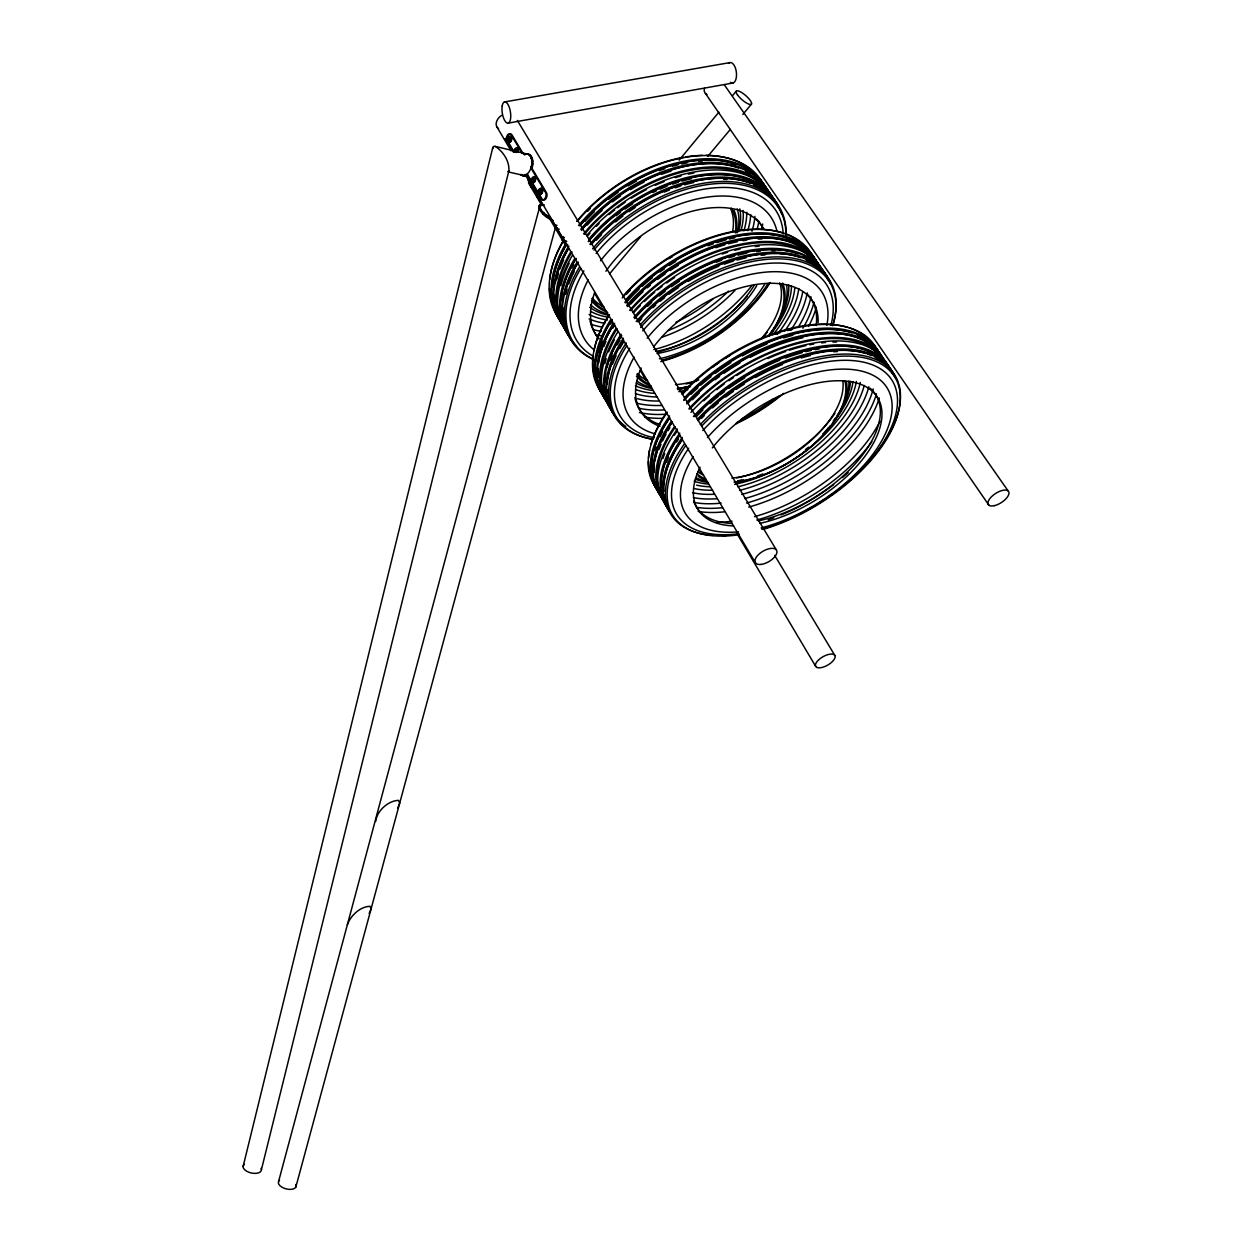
<?xml version="1.0" encoding="UTF-8"?>
<svg xmlns="http://www.w3.org/2000/svg" width="1252" height="1252" viewBox="0 0 1252 1252"><rect width="100%" height="100%" fill="white"/><g stroke="black" fill="none" stroke-linecap="round" stroke-linejoin="round"><path stroke-width="1.5" d="M526.654 174.435L541.193 198.927A4.319 2.614 -77.5 0 0 545.011 198.458L545.512 197.519A4.319 2.614 -77.5 0 0 545.543 192.448L530.911 167.971C533.446 163.042 531.709 151.21 524.04 154.293L524.979 154.528C532.648 151.429 534.385 163.261 531.865 168.191L546.482 192.667A4.319 2.614 -77.5 0 1 545.95 198.661A4.319 2.614 -77.5 0 1 542.147 199.131L527.593 174.654L523.946 175.734L520.613 174.732M510.253 139.097L510.08 139.88M562.32 240.212L563.024 239.195L564.433 240.478L563.729 241.48L562.32 240.212L563.087 238.224M556.561 229.398L555.168 228.114L555.935 226.142M537.765 197.675L540.52 200.179M530.738 186.908L531.505 184.983L530.738 186.908L533.587 188.489M532.648 185.562L532.726 186.595M492.521 148.831L493.789 146.359L495.197 146.374L527.828 154.199M261.418 1169.681L508.891 170.773C509.611 161.305 503.101 151.289 495.197 146.374M243.091 1166.614L492.881 147.188M544.291 204.89L539.941 205.876C539.158 213.09 547.187 218.458 553.29 220.54M278.633 1181.293L539.941 205.876M295.832 1187.068L555.559 227.05M347.367 924.712C350.685 915.619 359.95 906.698 369.903 906.292L371.124 908.811L369.137 913.459M568.987 246.519A4.257 1.878 35.6 0 1 564.089 243.013L549.19 217.879L543.258 213.935L539.534 209.084L539.409 205.438L541.913 203.606L527.953 180.038M538.955 206.643L540.05 204.499M534.009 180.069L534.119 178.582L534.041 180.085M540.222 191.086L541.38 190.648L540.723 192.229M397.588 808.276L399.685 803.221L398.543 800.372C388.089 800.638 376.727 811.093 375.678 821.5M540.88 192.072L541.177 190.805M507.483 138.8L508.453 137.313L510.566 137.861L509.752 141.163L507.639 140.6L507.483 138.8L509.454 137.564M508.735 140.913L509.548 137.626M514.415 152.008L514.259 150.193L516.247 148.941M515.527 152.321L516.34 149.019L517.514 151.069L516.544 152.572M532.35 177.455L534.51 178.034L533.681 181.368L531.521 180.789L531.364 178.958L533.368 177.706M532.663 181.133L533.493 177.8L534.51 178.034M532.116 188.16L532.789 187.143M538.36 190.727L539.362 189.224L541.537 189.819L540.692 193.152L538.517 192.573L538.36 190.727L540.379 189.459M540.504 189.584L540.661 191.431L539.659 192.918L538.517 192.573M539.049 199.851L539.737 198.833M539.409 205.438L541.114 203.732M540.488 204.671L541.913 203.606M539.142 208.223L539.581 205.704M539.534 209.084L539.784 207.269M540.707 211.072L541.349 210.133L540.175 208.145M541.38 211.995L541.349 210.133M543.258 213.935L543.9 212.996L542.006 211.056M545.512 215.751L546.138 214.812L543.9 212.996M547.953 217.285L548.595 216.346L549.831 216.94L564.73 242.074A4.257 1.878 35.6 0 0 567.798 244.876M549.19 217.879L549.831 216.94M555.168 228.114L555.857 227.113M679.194 160.115L718.867 112.179M732.498 95.7L736.207 91.208M609.474 273.953L640.617 236.691M707.912 156.218L730.339 129.394M742.796 114.48L751.529 104.057M540.191 190.554L541.13 190.367M507.968 171.571L508.891 170.773M522.178 175.609L524.885 175.953L527.593 174.654M516.653 149.817L516.622 151.664L516.951 150.021M563.729 238.803L563.932 239.555M508.265 123.103L733.03 82.992M504.415 101.96L729.76 62.631M563.979 237.645A3.02 1.33 35.5 0 0 562.414 239.257L563.87 239.539M555.246 227.16L556.717 227.473M509.032 139.88L510.221 140.161L510.19 138.424M540.661 191.431L541.693 191.666M530.832 186L532.303 186.329M531.521 180.789L533.681 181.368M525.777 175.108L526.716 175.327M508.343 171.931L522.585 175.217M523.946 175.734L524.885 175.953M531.364 178.958L532.538 181.024M533.649 179.646L534.667 179.881M530.911 167.971L531.865 168.191M531.865 163.668L532.82 163.902M531.38 166.579L532.319 166.798M531.881 160.835L532.82 161.07M514.259 150.193L515.276 150.443M516.497 150.835L517.514 151.069M527.64 153.746L528.579 153.98M529.22 154.591L530.159 154.825M529.831 155.326L530.77 155.561M530.989 157.267L531.928 157.486M531.427 158.268L532.366 158.488M509.705 139.426L510.722 139.661M539.362 197.19L540.254 197.628M540.332 198.567L538.986 197.315L540.269 198.27M508.453 137.313L510.566 137.861M507.639 140.6L509.752 141.163M515.229 148.706L517.358 149.27M539.362 189.224L541.537 189.819M539.534 192.808L540.692 193.152M521.552 174.951L523.117 175.812M546.138 214.812L548.595 216.346M724.329 84.839L1008.126 490.94M705.502 93.524L988.845 505.135M517.311 120.411L776.365 549.941M774.659 555.356L834.912 655.547A11.049 4.82 -29.8 0 1 822.408 667.363A11.049 4.82 -29.8 0 1 818.558 659.945A11.049 4.82 -29.8 0 1 834.912 655.547M523.164 153.636L511.958 134.887A4.241 2.488 -77 0 0 508.312 135.482A4.241 2.488 -77 0 0 507.811 141.335L514.306 152.29M522.225 153.417L511.019 134.653A4.241 2.488 -77 0 0 507.389 135.247A4.241 2.488 -77 0 0 506.872 141.116M505.307 138.487L513.367 152.055M497.122 127.297L511.098 150.85M525.058 174.388L755.535 562.962M594.528 293.281L602.494 306.74M640.351 370.608L646.329 380.686M699.132 469.766L701.12 473.115M736.99 533.634L815.678 666.393M541.287 204.53L528.923 183.668A4.163 1.784 34.9 0 1 529.142 181.696M508.5 139.05L508.656 140.85M529.549 182.729A4.163 1.784 34.9 0 1 529.346 181.039M559.253 229.194A3.005 1.315 35.4 0 1 555.246 226.659A3.005 1.315 35.4 0 1 556.983 225.36M566.702 241.433A3.02 1.33 35.5 0 1 562.414 239.257M566.436 241.276A3.02 1.33 35.5 0 1 565.247 241.041M563.916 240.306A3.02 1.33 35.5 0 1 562.179 238.24A3.02 1.33 35.5 0 1 562.962 237.16M563.51 237.223A3.02 1.33 35.5 0 1 564.136 237.41M532.773 187.597A2.958 1.268 34.9 0 1 530.519 185.421A2.958 1.268 34.9 0 1 531.224 184.201M532.929 187.362A2.958 1.268 34.9 0 1 530.676 185.186A2.958 1.268 34.9 0 1 531.38 183.966M540.379 199.616A2.973 1.283 35 0 1 537.452 197.127A2.973 1.283 35 0 1 538.704 195.938M540.535 199.381A2.973 1.283 35 0 1 537.609 196.877A2.973 1.283 35 0 1 538.861 195.703M524.369 154.716A10.845 6.463 -77.2 0 1 531.724 165.139A10.845 6.463 -77.2 0 1 521.067 174.388M261.105 1168.335A9.343 4.914 13 0 1 250.995 1172.921A9.343 4.914 13 0 1 244.359 1164.329M514.588 151.805A3.02 1.784 -77.1 0 1 516.935 147.799A3.02 1.784 -77.1 0 1 517.905 151.993M514.822 151.868A3.02 1.784 -77.1 0 1 517.17 147.846A3.02 1.784 -77.1 0 1 518.14 152.055M728.57 63.367A10.345 4.992 83.1 0 1 736.426 72.726A10.345 4.992 83.1 0 1 730.401 82.335M295.832 1184.517A9.124 4.82 14.8 0 1 286.035 1188.868A9.124 4.82 14.8 0 1 279.54 1180.276M498.515 128.612A10.439 7.246 -34.1 0 1 501.489 115.419M562.837 325.363A122.79 74.776 -33.8 0 1 568.455 248.757M581.46 230.368A122.79 74.776 -33.8 0 1 689.602 165.514A122.79 74.776 -33.8 0 1 770.622 196.251M558.126 314.08A121.366 73.962 -33.8 0 1 556.373 308.962M554.902 301.732A121.366 73.962 -33.8 0 1 554.417 294.69M555.278 283.453A121.366 73.962 -33.8 0 1 568.236 248.913M581.773 229.601A121.366 73.962 -33.8 0 1 738.414 168.018M745.488 171.054A121.366 73.962 -33.8 0 1 750.527 173.95M755.066 177.268A121.366 73.962 -33.8 0 1 760.543 182.542M558.893 316.255A121.241 74.04 -33.8 0 1 556.624 311.466M584.966 221.401A121.241 74.04 -33.8 0 1 594.152 211.901M608.675 199.318A121.241 74.04 -33.8 0 1 618.175 192.323M628.034 185.938A121.241 74.04 -33.8 0 1 636.486 181.102M659.288 170.663A121.241 74.04 -33.8 0 1 664.89 168.66M672.387 166.313A121.241 74.04 -33.8 0 1 677.974 164.841M681.667 163.981A121.241 74.04 -33.8 0 1 687.113 162.901M698.522 161.367A121.241 74.04 -33.8 0 1 702.247 161.101M559.143 316.678A121.194 74.071 -33.8 0 1 556.702 312.014M552.335 287.303A121.194 74.071 -33.8 0 1 566.029 245.173M579.519 225.861A121.194 74.071 -33.8 0 1 735.957 164.388M747.209 296.442A117.297 70.722 -33.6 0 1 658.098 351.953M558.251 317.351A122.414 75.01 -33.9 0 1 563.635 240.619M577.735 220.821A122.414 75.01 -33.9 0 1 685.173 157.376A122.414 75.01 -33.9 0 1 765.301 188.489M563.885 324.941A121.585 73.837 -33.7 0 1 571.961 251.902M584.559 234.234A121.585 73.837 -33.7 0 1 760.856 184.138M596.124 253.467A118.924 71.27 -33.6 0 1 712.138 188.066A118.924 71.27 -33.6 0 1 783.204 234.03M767.977 283.531A118.924 71.27 -33.6 0 1 661.838 360.2M593.495 356.35A118.924 71.27 -33.6 0 1 583.886 270.855M593.933 250.118A122.665 73.586 -33.6 0 1 715.784 183.668A122.665 73.586 -33.6 0 1 785.912 235.392M770.168 282.529A122.665 73.586 -33.6 0 1 660.743 361.609M593.573 359.387A122.665 73.586 -33.6 0 1 580.85 268.351M592.572 248.788A123.651 74.244 -33.6 0 1 715.408 181.79A123.651 74.244 -33.6 0 1 786.115 234.014M769.276 283.093A123.651 74.244 -33.6 0 1 762.828 292.326M760.48 295.362A123.651 74.244 -33.6 0 1 754.267 302.781M753.047 304.142A123.651 74.244 -33.6 0 1 732.514 323.548M731.043 324.753A123.651 74.244 -33.6 0 1 726.504 328.274M723.406 330.575A123.651 74.244 -33.6 0 1 713.843 337.117M710.588 339.167A123.651 74.244 -33.6 0 1 695.627 347.555M678.396 355.239A123.651 74.244 -33.6 0 1 663.67 360.232M594.027 359.778A123.651 74.244 -33.6 0 1 579.379 267.192M591.726 244.03A123.494 74.337 -33.6 0 1 702.795 179.725A123.494 74.337 -33.6 0 1 781.686 214.029M576.421 346.084A123.494 74.337 -33.6 0 1 578.346 262.278M564.84 328.838A122.946 74.666 -33.7 0 1 570.536 252.294M583.588 233.889A122.946 74.666 -33.7 0 1 691.902 168.973A122.946 74.666 -33.7 0 1 772.938 199.616M743.109 210.461A96.122 59.047 -33.9 0 1 741.106 230.196M607.893 317.194A96.122 59.047 -33.9 0 1 590.584 311.31M562.226 324.268A122.743 74.807 -33.8 0 1 567.798 247.661M580.803 229.257A122.743 74.807 -33.8 0 1 688.882 164.419A122.743 74.807 -33.8 0 1 769.902 195.202M558.611 318.446A122.618 74.885 -33.8 0 1 566.233 245.016M580.38 225.203A122.618 74.885 -33.8 0 1 688.021 161.68A122.618 74.885 -33.8 0 1 768.18 192.683M563.51 316.678A122.054 73.539 -33.6 0 1 563.071 307.851M564.699 294.627A122.054 73.539 -33.6 0 1 578.158 262.325M590.85 244.656A122.054 73.539 -33.6 0 1 726.363 178.379M728.335 178.504A122.054 73.539 -33.6 0 1 749.948 183.183M753.626 184.733A122.054 73.539 -33.6 0 1 764.988 191.744M568.627 335.912A123.432 74.369 -33.6 0 1 576.734 262.717M589.88 244.328A123.432 74.369 -33.6 0 1 698.679 179.224A123.432 74.369 -33.6 0 1 779.761 209.569M567.109 333.282A123.306 74.447 -33.7 0 1 576.092 258.491M588.268 241.652A123.306 74.447 -33.7 0 1 696.941 176.595A123.306 74.447 -33.7 0 1 778.024 207.018M567.751 333.439A123.103 74.588 -33.7 0 1 572.383 255.392M586.64 235.579A123.103 74.588 -33.7 0 1 694.766 171.868A123.103 74.588 -33.7 0 1 774.972 202.574M730.652 208.521A82.71 50.675 -33.9 0 1 732.592 231.542M603.84 306.912A82.71 50.675 -33.9 0 1 592.415 298.101M600.537 260.76A111.381 66.622 -33.5 0 1 704.438 197.55A111.381 66.622 -33.5 0 1 777.007 231.542M764.769 284.126A111.381 66.622 -33.5 0 1 659.413 358.776M594.434 350.137A111.381 66.622 -33.5 0 1 588.205 279.822M556.983 279.04A121.413 73.931 -33.8 0 1 558.329 273.969M560.035 268.789A121.413 73.931 -33.8 0 1 563.635 260.04M587.219 225.141A121.413 73.931 -33.8 0 1 602.071 210.446M612.541 201.838A121.413 73.931 -33.8 0 1 620.507 196.048M630.382 189.662A121.413 73.931 -33.8 0 1 644.044 182.088M661.682 174.357A121.413 73.931 -33.8 0 1 671.041 171.133M568.596 335.395A123.259 74.478 -33.7 0 1 574.48 258.945M588.784 239.132A123.259 74.478 -33.7 0 1 697.067 175.343A123.259 74.478 -33.7 0 1 777.289 205.954M556.373 312.562A121.35 74.416 -33.9 0 1 550.238 295.675M549.957 293.829A121.35 74.416 -33.9 0 1 549.503 288.57M549.784 279.306A121.35 74.416 -33.9 0 1 563.165 240.807M576.656 221.432A121.35 74.416 -33.9 0 1 683.655 157.267M685.564 156.938A121.35 74.416 -33.9 0 1 702.497 155.358M706.097 155.326A121.35 74.416 -33.9 0 1 752.749 171.68M737.24 208.787A88.876 54.446 -33.9 0 1 737.459 232.715M607.11 313.861A88.876 54.446 -33.9 0 1 590.678 304.925M739.807 208.912A92.21 56.575 -33.9 0 1 739.087 230.024M608.91 315.379A92.21 56.575 -33.9 0 1 589.755 307.272M754.408 285.065A99.174 59.329 -33.5 0 1 655.735 351.405M598.847 338.259A99.174 59.329 -33.5 0 1 594.309 332.062M593.495 330.559A99.174 59.329 -33.5 0 1 590.036 320.575M756.411 218.975A99.174 59.329 -33.5 0 1 763.391 229.006M756.756 285.644A99.252 59.267 -33.5 0 1 657.034 353.549M598.863 338.995A99.252 59.267 -33.5 0 1 594.653 292.624M605.921 271.246A99.252 59.267 -33.5 0 1 691.636 211.353A99.252 59.267 -33.5 0 1 763.861 229.21M565.732 294.079A122.101 73.508 -33.6 0 1 567.093 289.009M568.831 283.844A122.101 73.508 -33.6 0 1 574.214 271.621M596.359 240.212A122.101 73.508 -33.6 0 1 601.555 234.719M615.577 221.886A122.101 73.508 -33.6 0 1 622.839 216.142M628.911 211.745A122.101 73.508 -33.6 0 1 635.124 207.582M664.186 192.135A122.101 73.508 -33.6 0 1 669.476 189.96M675.094 187.878A122.101 73.508 -33.6 0 1 680.744 185.985M684.515 184.858A122.101 73.508 -33.6 0 1 693.858 182.479M723.625 179.318A122.101 73.508 -33.6 0 1 727.099 179.459M731.387 208.239A83.117 50.784 -33.8 0 1 735.331 232.809M605.639 310.465A83.117 50.784 -33.8 0 1 591.93 298.586M560.113 320.59A122.571 74.917 -33.8 0 1 565.575 243.921M578.549 225.516A122.571 74.917 -33.8 0 1 686.456 160.757A122.571 74.917 -33.8 0 1 767.46 191.634M564.527 325.238A121.882 73.649 -33.7 0 1 562.805 320.136M561.35 312.922A121.882 73.649 -33.7 0 1 561.021 309.479M561.099 300.386A121.882 73.649 -33.7 0 1 562.508 290.855M562.884 289.196A121.882 73.649 -33.7 0 1 575.92 258.554M588.565 240.885A121.882 73.649 -33.7 0 1 756.333 183.809M761.044 186.971A121.882 73.649 -33.7 0 1 765.222 190.523M571.992 267.834A121.929 73.618 -33.7 0 1 573.713 264.579M616.094 215.782A121.929 73.618 -33.7 0 1 620.491 212.37M625.03 209.053A121.929 73.618 -33.7 0 1 632.761 203.826M652.949 192.417A121.929 73.618 -33.7 0 1 656.486 190.742M660.007 189.146A121.929 73.618 -33.7 0 1 667.05 186.219M672.653 184.138A121.929 73.618 -33.7 0 1 678.318 182.26M682.074 181.133A121.929 73.618 -33.7 0 1 691.401 178.754M762.687 223.998A114.824 70.237 -33.8 0 1 761.592 229.398M712.983 298.962A114.824 70.237 -33.8 0 1 675.986 322.265M600.741 335.708A114.824 70.237 -33.8 0 1 595.545 334.581M728.507 291.137A116.608 71.145 -33.8 0 1 667.676 330.747M758.806 221.135A112.101 68.703 -33.9 0 1 757.257 228.803M601.148 331.373A112.101 68.703 -33.9 0 1 593.808 329.714M754.925 216.408A108.611 66.669 -33.9 0 1 751.967 231.229M601.68 327.007A108.611 66.669 -33.9 0 1 590.881 324.19M750.715 214.624A104.605 64.259 -33.9 0 1 747.788 230.634M604.732 323.282A104.605 64.259 -33.9 0 1 589.113 318.9M746.755 212.277A100.348 61.661 -33.9 0 1 743.907 230.9M607.423 320.011A100.348 61.661 -33.9 0 1 589.113 314.502M734.095 210.367A84.635 51.739 -33.8 0 1 736.223 232.794M607.705 312.452A84.635 51.739 -33.8 0 1 591.445 300.48M751.748 285.675A117.719 71.161 -33.7 0 1 653.81 349.59M734.924 290.448A117.328 71.395 -33.8 0 1 662.214 337.117M560.833 285.659A121.726 73.743 -33.7 0 1 569.237 263.186M587.595 235.939A121.726 73.743 -33.7 0 1 590.005 233.154M596.406 226.283A121.726 73.743 -33.7 0 1 599.113 223.592M608.973 214.624A121.726 73.743 -33.7 0 1 614.669 209.992M617.612 207.722A121.726 73.743 -33.7 0 1 625.186 202.276M631.399 198.192A121.726 73.743 -33.7 0 1 646.501 189.553M655.281 185.312A121.726 73.743 -33.7 0 1 664.061 181.618M675.313 177.659A121.726 73.743 -33.7 0 1 680.947 176.016M688.381 174.169A121.726 73.743 -33.7 0 1 693.843 173.073M587.626 211.259A117.547 72.131 -33.9 0 1 590.365 208.474M706.973 94.51A10.282 6.604 -38.2 0 1 704.422 88.25M605.858 400.358A126.311 72.459 -33 0 1 614.638 323.407M627.377 306.584A126.311 72.459 -33 0 1 739.103 240.353A126.311 72.459 -33 0 1 820.467 268.867M598.44 352.704A124.715 71.771 -33.1 0 1 602.212 340.888M610.522 324.174A124.715 71.771 -33.1 0 1 612.416 321.107M625.953 302.921A124.715 71.771 -33.1 0 1 639.146 289.134M642.026 286.458A124.715 71.771 -33.1 0 1 652.276 277.741M659.835 271.997A124.715 71.771 -33.1 0 1 664.53 268.679M669.304 265.502A124.715 71.771 -33.1 0 1 675.751 261.48M707.85 245.783A124.715 71.771 -33.1 0 1 713.264 243.811M716.88 242.591A124.715 71.771 -33.1 0 1 725.894 239.93M729.462 239.022A124.715 71.771 -33.1 0 1 734.736 237.849M601.163 389.888A124.668 71.802 -33.1 0 1 595.795 368.182M596.124 360.952A124.668 71.802 -33.1 0 1 611.712 319.933M625.264 301.763A124.668 71.802 -33.1 0 1 801.139 245.517M782.641 283.062A87.061 50.158 -33.1 0 1 769.464 335.614A98.861 57.263 -33.1 0 0 791.499 286.098M689.836 386.978A87.061 50.158 -33.1 0 1 678.521 388.777M651.447 386.164A87.061 50.158 -33.1 0 1 636.439 376.242M786.522 284.72A91.427 52.803 -33.1 0 1 769.526 334.675M687.192 387.009A91.427 52.803 -33.1 0 1 677.269 388.683M650.664 387.306A91.427 52.803 -33.1 0 1 636.971 381.093M600.991 391.876A125.92 72.726 -33.1 0 1 609.521 314.784M622.181 297.96A125.92 72.726 -33.1 0 1 732.076 232.168A125.92 72.726 -33.1 0 1 814.097 258.882M606.187 398.621A125.075 71.52 -33 0 1 616.986 328.822M630.601 310.637A125.075 71.52 -33 0 1 811.124 257.474M642.761 330.857A122.367 68.938 -32.8 0 1 773.517 263.077A122.367 68.938 -32.8 0 1 830.921 325.254M778.259 396.821A122.367 68.938 -32.8 0 1 736.458 422.785M654.42 437.699A122.367 68.938 -32.8 0 1 629.819 348.228M640.57 327.508A126.217 71.192 -32.8 0 1 776.193 258.867A126.217 71.192 -32.8 0 1 833.003 325.129M783.689 393.363A126.217 71.192 -32.8 0 1 736.16 423.755M653.043 439.389A126.217 71.192 -32.8 0 1 626.751 345.74M640.257 324.878A127.219 71.818 -32.8 0 1 777.664 256.91A127.219 71.818 -32.8 0 1 832.596 325.708M778.963 396.305A127.219 71.818 -32.8 0 1 771.608 401.876M768.572 404.052A127.219 71.818 -32.8 0 1 765.488 406.18M760.809 409.263A127.219 71.818 -32.8 0 1 756.083 412.221M752.906 414.099A127.219 71.818 -32.8 0 1 749.525 416.04M746.082 417.933A127.219 71.818 -32.8 0 1 737.35 422.393M651.822 438.982A127.219 71.818 -32.8 0 1 626.25 342.97M625.812 426.462A127.062 71.943 -32.9 0 1 623.12 340.967M638.113 321.326A127.062 71.943 -32.9 0 1 750.277 255.924A127.062 71.943 -32.9 0 1 830.905 284.094M604.309 395.397A124.856 71.677 -33 0 1 601.774 390.421M598.378 377.243A124.856 71.677 -33 0 1 598.127 368.558M598.628 363.033A124.856 71.677 -33 0 1 614.075 323.908M627.643 305.723A124.856 71.677 -33 0 1 803.753 249.336M605.905 400.937A126.483 72.334 -33 0 1 615.859 328.713M629.631 310.324A126.483 72.334 -33 0 1 741.544 244.03A126.483 72.334 -33 0 1 822.908 272.435M606.328 400.703A126.264 72.491 -33 0 1 612.948 323.798M626.673 305.41A126.264 72.491 -33 0 1 738.351 239.21A126.264 72.491 -33 0 1 819.7 267.756M603.62 396.461A126.139 72.585 -33.1 0 1 612.275 319.448M624.983 302.608A126.139 72.585 -33.1 0 1 736.536 236.456A126.139 72.585 -33.1 0 1 817.869 265.095M607.486 393.081A125.576 71.176 -32.9 0 1 607.251 389.701M607.283 384.427A125.576 71.176 -32.9 0 1 623.543 339.871M637.284 321.717A125.576 71.176 -32.9 0 1 776.929 253.467M778.916 253.561A125.576 71.176 -32.9 0 1 800.717 257.677M806.178 259.931A125.576 71.176 -32.9 0 1 817.087 266.911M614.2 414.913A127 71.974 -32.9 0 1 623.433 338.228M636.235 321.482A127 71.974 -32.9 0 1 748.696 254.923A127 71.974 -32.9 0 1 830.139 282.983M612.604 412.127A126.875 72.068 -32.9 0 1 621.743 335.395M634.592 318.571A126.875 72.068 -32.9 0 1 746.896 252.121A126.875 72.068 -32.9 0 1 828.292 280.276M610.96 408.762A126.64 72.225 -33 0 1 617.799 331.999M632.855 312.202A126.64 72.225 -33 0 1 744.549 247.098A126.64 72.225 -33 0 1 825.052 275.565M779.683 282.811A85.073 49.125 -33.1 0 1 760.668 339.417M698.788 379.982A85.073 49.125 -33.1 0 1 675.532 384.661M647.534 380.577A85.073 49.125 -33.1 0 1 637.409 373.534M647.174 338.15A114.621 64.431 -32.8 0 1 767.742 271.966A114.621 64.431 -32.8 0 1 826.852 325.285M773.548 399.012A114.621 64.431 -32.8 0 1 741.294 419.138M655.093 433.865A114.621 64.431 -32.8 0 1 634.091 357.149M603.855 346.569A124.903 71.646 -33 0 1 605.968 341.389M612.87 328.149A124.903 71.646 -33 0 1 614.763 325.066M630.82 304.095A124.903 71.646 -33 0 1 643.012 291.763M647.394 287.819A124.903 71.646 -33 0 1 650.383 285.253M657.707 279.368A124.903 71.646 -33 0 1 665.422 273.734M670.18 270.495A124.903 71.646 -33 0 1 678.24 265.424M715.815 247.724A124.903 71.646 -33 0 1 724.861 244.829M728.461 243.827A124.903 71.646 -33 0 1 737.318 241.746M742.952 240.697A124.903 71.646 -33 0 1 746.849 240.102M758.242 239.069A124.903 71.646 -33 0 1 761.889 238.96M609.88 407.87A126.812 72.115 -32.9 0 1 621.055 334.206M633.888 317.382A126.812 72.115 -32.9 0 1 746.129 250.963A126.812 72.115 -32.9 0 1 827.525 279.149M599.16 387.134A124.824 72.162 -33.1 0 1 593.417 370.874M593.151 368.87A124.824 72.162 -33.1 0 1 593.151 356.46M593.964 350.826A124.824 72.162 -33.1 0 1 608.691 315.301M623.449 295.675A124.824 72.162 -33.1 0 1 783.157 233.107M784.785 233.67A124.824 72.162 -33.1 0 1 801.217 243.107M808.792 251.636A124.824 72.162 -33.1 0 1 810.795 254.923M788.666 284.908A94.839 54.869 -33.1 0 1 770.027 333.611M688.71 386.367A94.839 54.869 -33.1 0 1 677.739 388.543M652.339 388.589A94.839 54.869 -33.1 0 1 636.282 383.065M626.595 294.11A120.912 69.956 -33.1 0 1 630.335 290.057M669.084 258.663A120.912 69.956 -33.1 0 1 672.402 256.644M806.836 293.672A102.038 57.373 -32.8 0 1 816.132 325.598M660.399 424.663A102.038 57.373 -32.8 0 1 634.858 397.51M653.56 346.976A102.132 57.31 -32.8 0 1 756.678 284.392A102.132 57.31 -32.8 0 1 818.104 322.703M659.96 426.353A102.132 57.31 -32.8 0 1 641.134 367.978M612.557 364.238A125.638 71.129 -32.9 0 1 616.125 355.631M619.677 348.698A125.638 71.129 -32.9 0 1 623.277 342.594M639.224 321.498A125.638 71.129 -32.9 0 1 641.76 318.697M652.793 307.742A125.638 71.129 -32.9 0 1 655.719 305.097M660.227 301.231A125.638 71.129 -32.9 0 1 664.609 297.663M669.147 294.173A125.638 71.129 -32.9 0 1 678.568 287.49M688.303 281.34A125.638 71.129 -32.9 0 1 718.836 266.238M724.266 264.172A125.638 71.129 -32.9 0 1 733.375 261.136M737.005 260.087A125.638 71.129 -32.9 0 1 745.942 257.834M761.138 255.298A125.638 71.129 -32.9 0 1 764.956 254.939M781.624 284.392A85.496 49.235 -33.1 0 1 768.697 335.99M690.462 386.445A85.496 49.235 -33.1 0 1 677.551 388.37M649.428 384.301A85.496 49.235 -33.1 0 1 636.892 374.458M600.882 392.189A126.076 72.616 -33.1 0 1 610.585 319.839M625.515 300.026A126.076 72.616 -33.1 0 1 736.645 235.141A126.076 72.616 -33.1 0 1 817.102 263.984M610.162 405.57A125.403 71.301 -32.9 0 1 606.657 396.821M604.919 382.22A125.403 71.301 -32.9 0 1 605.796 373.08M606.985 367.399A125.403 71.301 -32.9 0 1 621.164 335.865M634.858 317.695A125.403 71.301 -32.9 0 1 798.072 253.796M803.549 256.05A125.403 71.301 -32.9 0 1 814.457 263.061M610.209 360.232A125.45 71.254 -32.9 0 1 612.228 355.083M617.314 344.676A125.45 71.254 -32.9 0 1 619.943 340.121M647.456 306.411A125.45 71.254 -32.9 0 1 651.791 302.389M659.194 296.02A125.45 71.254 -32.9 0 1 665.125 291.325M671.307 286.771A125.45 71.254 -32.9 0 1 679.288 281.371M716.269 262.263A125.45 71.254 -32.9 0 1 721.7 260.213M728.961 257.74A125.45 71.254 -32.9 0 1 734.408 256.128M738.007 255.158A125.45 71.254 -32.9 0 1 746.834 253.17M756.584 251.589A125.45 71.254 -32.9 0 1 760.433 251.167M771.545 250.635A125.45 71.254 -32.9 0 1 775.066 250.697M807.211 292.874A115.309 66.622 -33.1 0 1 790.763 330.184M661.838 405.413A115.309 66.622 -33.1 0 1 636.736 403.175M794.848 287.631A103.212 59.814 -33.1 0 1 772.891 334.863M687.771 389.669A103.212 59.814 -33.1 0 1 678.787 391.673M654.561 393.363A103.212 59.814 -33.1 0 1 635.719 389.513M689.085 387.212A98.861 57.263 -33.1 0 1 677.77 389.638M653.043 390.514A98.861 57.263 -33.1 0 1 635.39 385.694M816.335 307.288A120.693 69.189 -33 0 1 808.542 326.428M661.917 418.356A120.693 69.189 -33 0 1 644.686 417.104M814.019 302.17A119.957 68.97 -33 0 1 802.955 328.18M667.05 414.13A119.957 68.97 -33 0 1 639.428 412.518M811.014 296.802A118.111 68.093 -33.1 0 1 798.557 326.725M664.358 409.873A118.111 68.093 -33.1 0 1 638.489 408.136M798.776 288.57A107.594 62.334 -33.1 0 1 777.242 334.378M657.269 396.947A107.594 62.334 -33.1 0 1 635.515 393.629M767.132 332.453A93.368 54.102 -33.1 0 1 761.952 338.556M696.503 381.031A93.368 54.102 -33.1 0 1 686.049 383.957M802.767 291.732A111.71 64.65 -33.1 0 1 784.816 330.888M658.38 401.031A111.71 64.65 -33.1 0 1 637.503 398.715M604.81 363.659A125.231 71.427 -33 0 1 606.203 358.682M608.628 351.875A125.231 71.427 -33 0 1 614.388 339.746M633.809 312.53A125.231 71.427 -33 0 1 640.304 305.582M644.451 301.466A125.231 71.427 -33 0 1 654.702 292.279M657.597 289.901A125.231 71.427 -33 0 1 662.073 286.395M666.674 282.968A125.231 71.427 -33 0 1 674.578 277.506M722.154 254.046A125.231 71.427 -33 0 1 727.6 252.309M734.814 250.29A125.231 71.427 -33 0 1 740.135 249.023M755.285 246.519A125.231 71.427 -33 0 1 759.103 246.175M661.025 496.59A130.865 69.095 -32.2 0 1 671.776 423.051M687.645 403.457A130.865 69.095 -32.2 0 1 803.674 336.6A130.865 69.095 -32.2 0 1 884.475 362.172M654.984 450.031A129.206 68.484 -32.2 0 1 655.985 446.792M660.039 436.713A129.206 68.484 -32.2 0 1 662.621 431.58M691.135 394.192A129.206 68.484 -32.2 0 1 697.943 387.697M700.791 385.147A129.206 68.484 -32.2 0 1 710.98 376.68M715.377 373.315A129.206 68.484 -32.2 0 1 730.855 362.673M742.342 355.865A129.206 68.484 -32.2 0 1 766.944 343.971M783.611 337.915A129.206 68.484 -32.2 0 1 792.845 335.27M651.666 468.232A129.144 68.516 -32.2 0 1 669.648 417.589M684.062 399.545A129.144 68.516 -32.2 0 1 851.923 332.829M857.385 334.894A129.144 68.516 -32.2 0 1 865.429 339.37M848.105 472.567A123.447 64.118 -32 0 1 842.455 477.528M833.629 484.634A123.447 64.118 -32 0 1 781.029 514.963M773.752 517.796A123.447 64.118 -32 0 1 768.274 519.721M871.846 441.69A125.059 65.167 -32.1 0 1 756.818 520.034M846.477 381.75A90.175 47.858 -32.2 0 1 734.955 482.364M705.815 480.095A90.175 47.858 -32.2 0 1 698.131 476.276M848.95 381.14A94.698 50.409 -32.3 0 1 836.211 417.526M828.042 428.215A94.698 50.409 -32.3 0 1 822.642 434.162M808.51 447.152A94.698 50.409 -32.3 0 1 805.459 449.578M762.938 473.929A94.698 50.409 -32.3 0 1 757.632 475.917M743.625 480.048A94.698 50.409 -32.3 0 1 738.07 481.222M706.488 481.457A94.698 50.409 -32.3 0 1 695.815 477.622M655.813 487.498A130.427 69.439 -32.3 0 1 667.347 412.221M682.043 394.177A130.427 69.439 -32.3 0 1 797.634 327.476A130.427 69.439 -32.3 0 1 878.434 353.346M662.558 496.856A129.582 68.187 -32.2 0 1 675.313 427.135M689.821 409.107A129.582 68.187 -32.2 0 1 875.774 351.765M702.826 430.531A126.812 65.573 -32 0 1 892.426 380.937A126.812 65.573 -32 0 1 761.545 529.08M738.962 533.728A126.812 65.573 -32 0 1 688.694 448.216M701.809 425.962A130.803 67.718 -32 0 1 895.039 377.415A130.803 67.718 -32 0 1 763.329 529.346M738.774 534.807A130.803 67.718 -32 0 1 685.846 445.368M898.764 383.894A131.836 68.328 -32 0 1 868.841 461.612M864.96 465.791A131.836 68.328 -32 0 1 844.38 484.774M832.298 493.977A131.836 68.328 -32 0 1 829.153 496.199M824.348 499.454A131.836 68.328 -32 0 1 817.838 503.601M811.265 507.529A131.836 68.328 -32 0 1 799.512 513.883M771.529 525.856A131.836 68.328 -32 0 1 762.468 528.813M735.143 534.651A131.836 68.328 -32 0 1 731.591 535.042M726.395 535.449A131.836 68.328 -32 0 1 722.498 535.606M713.03 535.387A131.836 68.328 -32 0 1 684.249 444.084M700.337 424.522A131.836 68.328 -32 0 1 817.368 357.29A131.836 68.328 -32 0 1 898.2 382.157M668.725 510.519A131.663 68.469 -32 0 1 681.98 440.266M698.037 420.688A131.663 68.469 -32 0 1 814.88 353.534A131.663 68.469 -32 0 1 895.696 378.527M658.708 490.142A129.347 68.375 -32.2 0 1 655.422 481.723M654.092 472.458A129.347 68.375 -32.2 0 1 654.342 464.993M654.874 461.08A129.347 68.375 -32.2 0 1 672.183 421.846M686.628 403.817A129.347 68.375 -32.2 0 1 871.016 345.583M663.294 500.534A131.053 68.954 -32.2 0 1 674.171 427.073M688.835 408.825A131.053 68.954 -32.2 0 1 805.443 340.747A131.053 68.954 -32.2 0 1 887.105 365.991M661.432 496.762A130.803 69.142 -32.2 0 1 671.041 421.783M686.878 402.189A130.803 69.142 -32.2 0 1 802.861 335.364A130.803 69.142 -32.2 0 1 883.662 360.967M656.643 489.438A130.662 69.251 -32.2 0 1 669.241 418.778M683.827 400.515A130.662 69.251 -32.2 0 1 800.044 332.578A130.662 69.251 -32.2 0 1 881.69 358.103M665.657 500.44A130.13 67.749 -32.1 0 1 664.421 495.01M663.983 491.238A130.13 67.749 -32.1 0 1 682.387 439.045M698.24 419.702A130.13 67.749 -32.1 0 1 866.071 353.565M867.933 354.191A130.13 67.749 -32.1 0 1 871.533 355.599M874.913 357.211A130.13 67.749 -32.1 0 1 882.316 362.078M669.992 512.193A131.601 68.516 -32.1 0 1 682.324 437.449M697.27 419.404A131.601 68.516 -32.1 0 1 814.05 352.281A131.601 68.516 -32.1 0 1 894.867 377.306M666.299 506.277A131.46 68.625 -32.1 0 1 679.429 435.931M695.423 416.353A131.46 68.625 -32.1 0 1 812.063 349.277A131.46 68.625 -32.1 0 1 892.879 374.411M666.393 505.401A131.21 68.829 -32.1 0 1 677.348 429.06M690.963 412.362A131.21 68.829 -32.1 0 1 807.759 344.222A131.21 68.829 -32.1 0 1 889.405 369.356M707.411 437.59A118.784 61.254 -32 0 1 843.112 369.105A118.784 61.254 -32 0 1 883.662 437.214A118.784 61.254 -32 0 1 761.169 527.89M738.492 531.85A118.784 61.254 -32 0 1 693.154 456.683M659.037 449.39A129.394 68.328 -32.2 0 1 661.009 444.382M662.543 440.986A129.394 68.328 -32.2 0 1 666.064 434.115M668.036 430.688A129.394 68.328 -32.2 0 1 669.898 427.683M692.419 399.779A129.394 68.328 -32.2 0 1 699.148 393.253M715.064 379.81A129.394 68.328 -32.2 0 1 719.524 376.461M724.11 373.19A129.394 68.328 -32.2 0 1 739.916 363.049M750.261 357.29A129.394 68.328 -32.2 0 1 802.814 337.774M667.566 507.968A131.397 68.672 -32.1 0 1 679.758 433.129M693.405 416.431A131.397 68.672 -32.1 0 1 810.388 348.212A131.397 68.672 -32.1 0 1 892.05 373.206M654.06 482.803A129.3 68.907 -32.3 0 1 648.458 461.628M648.567 457.872A129.3 68.907 -32.3 0 1 649.585 450.016M651.056 443.928A129.3 68.907 -32.3 0 1 666.408 412.612M682.027 393.175A129.3 68.907 -32.3 0 1 847.291 327.257M848.919 327.758A129.3 68.907 -32.3 0 1 866.541 337.617M682.856 393.989A125.247 66.81 -32.3 0 1 687.99 388.558M712.748 367.118A125.247 66.81 -32.3 0 1 718.977 362.642M725.362 358.369A125.247 66.81 -32.3 0 1 730.229 355.302M774.769 334.315A125.247 66.81 -32.3 0 1 780.184 332.594M787.32 330.591A125.247 66.81 -32.3 0 1 792.563 329.339M842.909 381.312A88.125 46.903 -32.2 0 1 731.872 478.123M703.561 475.009A88.125 46.903 -32.2 0 1 697.693 471.894M845.006 381.234A88.548 46.981 -32.2 0 1 814.332 443.552A88.548 46.981 -32.2 0 1 734.016 482.067M705.596 478.984A88.548 46.981 -32.2 0 1 696.832 473.679M870.093 388.261A105.747 54.54 -32 0 1 858.215 460.376A105.747 54.54 -32 0 1 758.305 520.91M732.06 523.461A105.747 54.54 -32 0 1 696.816 507.529M695.893 506.027A105.747 54.54 -32 0 1 693.671 501.176M834.99 413.223A96.701 51.676 -32.3 0 1 736.755 477.888M712.325 447.934A105.841 54.462 -32 0 1 835.381 380.811A105.841 54.462 -32 0 1 873.974 442.144A105.841 54.462 -32 0 1 759.776 523.352M733.515 525.918A105.841 54.462 -32 0 1 700.04 467.215M701.543 418.325A130.192 67.702 -32 0 1 704.172 415.695M712.498 407.902A130.192 67.702 -32 0 1 718.351 402.878M725.706 397.025A130.192 67.702 -32 0 1 733.281 391.453M736.379 389.294A130.192 67.702 -32 0 1 744.314 384.098M755.629 377.4A130.192 67.702 -32 0 1 782.469 364.535M801.233 357.978A130.192 67.702 -32 0 1 810.42 355.521M833.722 351.765A130.192 67.702 -32 0 1 837.463 351.546M660.227 493.961A130.615 69.298 -32.2 0 1 669.585 415.977M684.312 397.933A130.615 69.298 -32.2 0 1 800.075 331.17A130.615 69.298 -32.2 0 1 880.876 356.914M661.525 486.965A129.926 67.905 -32.1 0 1 679.82 434.726M694.39 416.697A129.926 67.905 -32.1 0 1 872.065 353.048M875.226 354.864A129.926 67.905 -32.1 0 1 880.751 359.027M666.518 462.238A129.989 67.858 -32.1 0 1 668.521 457.23M676.565 442.066A129.989 67.858 -32.1 0 1 678.506 439.045M696.394 416.65A129.989 67.858 -32.1 0 1 702.888 410.046M709.853 403.582A129.989 67.858 -32.1 0 1 718.679 396.117M720.119 394.975A129.989 67.858 -32.1 0 1 724.517 391.579M729.055 388.23A129.989 67.858 -32.1 0 1 744.815 377.807M759.526 369.528A129.989 67.858 -32.1 0 1 779.699 360.247M785.317 358.088A129.989 67.858 -32.1 0 1 802.141 352.673M805.803 351.718A129.989 67.858 -32.1 0 1 811.202 350.45M815.224 349.637A129.989 67.858 -32.1 0 1 819.215 348.932M873.223 388.934A122.352 64.979 -32.2 0 1 744.799 498.562M721.105 503.132A122.352 64.979 -32.2 0 1 693.514 502.381M876.478 393.817A124.261 65.793 -32.2 0 1 746.583 503.038M722.529 507.702A124.261 65.793 -32.2 0 1 696.284 507.295M868.857 386.743A119.441 63.602 -32.3 0 1 741.763 494.415M717.146 498.687A119.441 63.602 -32.3 0 1 693.373 497.623M864.224 385.459A115.716 61.739 -32.3 0 1 739.525 490.377M713.671 494.29A115.716 61.739 -32.3 0 1 692.528 492.693M860.296 382.423A111.444 59.533 -32.3 0 1 737.788 486.793M712.591 490.205A111.444 59.533 -32.3 0 1 694.187 488.562M856.384 381.469A106.889 57.122 -32.3 0 1 734.627 484.368M710.494 486.778A106.889 57.122 -32.3 0 1 696.597 485.166M853.019 381.657A102.398 54.697 -32.3 0 1 834.004 421.345M830.264 425.868A102.398 54.697 -32.3 0 1 827.635 428.826M743.125 480.361A102.398 54.697 -32.3 0 1 736.035 482.02M708.538 484.086A102.398 54.697 -32.3 0 1 694.156 481.253M850.577 381.281A98.235 52.396 -32.3 0 1 837.4 415.241M835.366 418.137A98.235 52.396 -32.3 0 1 833.206 421.048M741.466 480.017A98.235 52.396 -32.3 0 1 737.631 480.862M707.99 482.396A98.235 52.396 -32.3 0 1 695.298 479.125M880.031 421.282A125.482 65.62 -32.1 0 1 754.471 516.669M732.076 521.223A125.482 65.62 -32.1 0 1 717.083 522.162M879.28 397.98A125.044 65.965 -32.2 0 1 748.696 507.091M724.532 511.802A125.044 65.965 -32.2 0 1 698.147 511.426M662.856 458.576A129.754 68.046 -32.1 0 1 664.718 453.6M674.374 435.242A129.754 68.046 -32.1 0 1 676.362 432.206M703.765 400.828A129.754 68.046 -32.1 0 1 709.477 395.726M716.833 389.654A129.754 68.046 -32.1 0 1 724.219 384.02M728.82 380.749A129.754 68.046 -32.1 0 1 733.515 377.556M736.677 375.49A129.754 68.046 -32.1 0 1 744.674 370.576M767.914 358.541A129.754 68.046 -32.1 0 1 785.646 351.468M789.386 350.2A129.754 68.046 -32.1 0 1 805.959 345.615M809.747 344.801A129.754 68.046 -32.1 0 1 813.753 344.05M821.641 342.892A129.754 68.046 -32.1 0 1 825.506 342.485M832.971 342.062A129.754 68.046 -32.1 0 1 836.539 342.015M541.74 193.262A3.067 1.847 -77.5 0 0 541.318 188.348A3.067 1.847 -77.5 0 0 538.657 192.339A3.067 1.847 -77.5 0 0 541.74 193.262M541.975 193.324A3.067 1.847 -77.5 0 0 541.568 188.41A3.067 1.847 -77.5 0 0 538.908 192.385A3.067 1.847 -77.5 0 0 541.975 193.324M534.964 181.524A3.052 1.831 -77.4 0 0 534.541 176.642A3.052 1.831 -77.4 0 0 531.912 180.617A3.052 1.831 -77.4 0 0 534.964 181.524M510.769 141.241A3.005 1.768 -77 0 0 510.362 136.437A3.005 1.768 -77 0 0 507.811 140.427A3.005 1.768 -77 0 0 510.769 141.241M511.004 141.304A3.005 1.768 -77 0 0 510.613 136.499A3.005 1.768 -77 0 0 508.046 140.474A3.005 1.768 -77 0 0 511.004 141.304M502.208 105.935A10.767 4.116 81 0 0 507.185 123.056A10.767 4.116 81 0 0 509.689 108.58A10.767 4.116 81 0 0 502.208 105.935M737.475 94.855A10 2.786 40.9 0 0 750.903 104.479A10 2.786 40.9 0 0 743.218 93.587A10 2.786 40.9 0 0 737.475 94.855M761.091 564.417A12.301 5.978 -30.4 0 0 776.944 551.412A12.301 5.978 -30.4 0 0 759.776 553.447A12.301 5.978 -30.4 0 0 761.091 564.417M994.589 505.62A12.05 5.384 -33 0 0 1008.877 492.13A12.05 5.384 -33 0 0 991.944 496.308A12.05 5.384 -33 0 0 994.589 505.62"/></g></svg>
